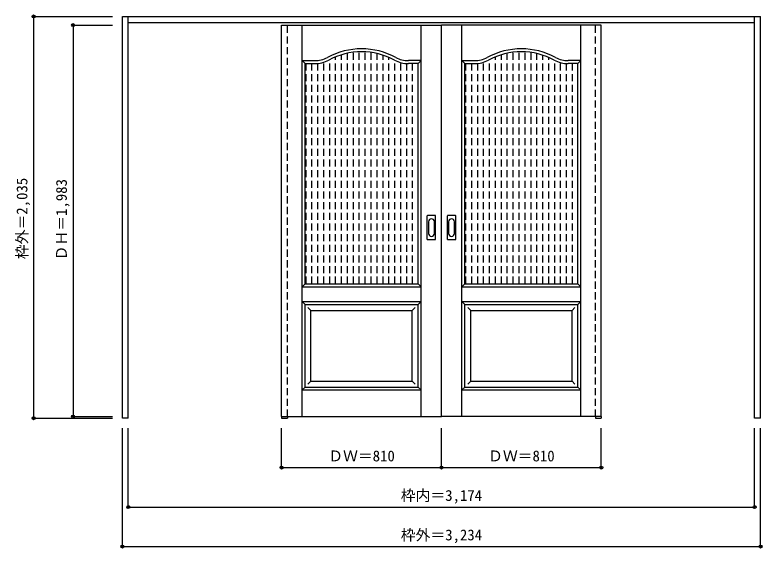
# Model space of a CAD drawing. Units: millimetres, scale not verified. Extents: x -2043 to 1743, y -1503 to 1197.
import ezdxf
from ezdxf.enums import TextEntityAlignment as Align

# ---------------------------------------------------------------- set-up
doc = ezdxf.new("R2010")
doc.units = ezdxf.units.MM
doc.header["$LTSCALE"] = 30
doc.header["$PDMODE"] = 32
doc.header["$PDSIZE"] = 15
doc.linetypes.add('DASHED1', pattern=[1.8, 1.2, -0.6])
doc.layers.add('0-0', color=7, linetype='Continuous')
doc.layers.add('0-1_寸法', color=7, linetype='Continuous')
doc.styles.add('ＭＳ ゴシック', font='')
doc.styles.get('ＭＳ ゴシック').set_extended_font_data('MS Gothic')

msp = doc.modelspace()

# ---------------------------------------------------------------- linework, layer by layer
at = {"layer": '0-0', "color": 3}
for p, q in [((-1498.48, -845.06), (-1498.48, 1189.94)), ((-1498.48, 1189.94), (1735.52, 1189.94)), ((-1468.48, -845.06), (-1468.48, 1189.94)), ((1705.52, -845.06), (1705.52, 1189.94)), ((1735.52, -845.06), (1735.52, 1189.94)), ((-1468.48, 1159.94), (1705.52, 1159.94)), ((-691.48, 1145.94), (118.52, 1145.94)), ((-691.48, -837.06), (-691.48, 1145.94)), ((928.52, 1145.94), (118.52, 1145.94)), ((118.52, -837.06), (118.52, 1145.94)), ((928.52, -837.06), (928.52, 1145.94)), ((0.02, 950.94), (-48.99, 950.94)), ((0.02, -164.06), (0.02, 950.94)), ((810.02, 950.94), (761.01, 950.94)), ((810.02, -164.06), (810.02, 950.94)), ((46.52, 60.94), (46.52, 179.94)), ((87.02, 181.44), (48.02, 181.44)), ((88.52, 60.94), (88.52, 179.94)), ((148.52, 60.94), (148.52, 179.94)), ((189.02, 181.44), (150.02, 181.44)), ((190.52, 60.94), (190.52, 179.94)), ((48.02, 59.44), (87.02, 59.44)), ((150.02, 59.44), (189.02, 59.44)), ((-572.98, -164.06), (0.02, -164.06)), ((237.02, -164.06), (810.02, -164.06)), ((0.02, -687.06), (0.02, -269.06)), ((810.02, -687.06), (810.02, -269.06)), ((-572.98, -687.06), (0.02, -687.06)), ((237.02, -687.06), (810.02, -687.06)), ((-1468.48, -845.06), (-1498.48, -845.06)), ((-691.48, -837.06), (118.52, -837.06)), ((-691.48, -837.06), (-691.48, -845.06)), ((-691.48, -845.06), (-661.48, -845.06)), ((-661.48, -837.06), (-661.48, -845.06)), ((928.52, -837.06), (118.52, -837.06)), ((898.52, -837.06), (898.52, -845.06)), ((898.52, -845.06), (928.52, -845.06)), ((928.52, -837.06), (928.52, -845.06)), ((1735.52, -845.06), (1705.52, -845.06))]:
    msp.add_line(p, q, dxfattribs=at)
at = {"layer": '0-0', "color": 4, "linetype": 'DASHED1'}
for p, q in [((-691.48, -837.06), (-691.48, 1159.94)), ((-661.48, -837.06), (-661.48, 1159.94)), ((-661.48, -837.06), (-661.48, 1145.94)), ((898.52, -837.06), (898.52, 1159.94)), ((898.52, -837.06), (898.52, 1145.94)), ((928.52, -837.06), (928.52, 1159.94)), ((-417.87, -164.06), (-417.87, 985.34)), ((-387.87, -164.06), (-387.87, 995.93)), ((-357.87, -164.06), (-357.87, 1003.58)), ((-327.87, -164.06), (-327.87, 1008.48)), ((-297.87, -164.06), (-297.87, 1010.75)), ((-267.87, -164.06), (-267.87, 1010.44)), ((-237.87, -164.06), (-237.87, 1007.54)), ((-207.87, -164.06), (-207.87, 1001.99)), ((-177.87, -164.06), (-177.87, 993.66)), ((392.13, -164.06), (392.13, 985.34)), ((422.13, -164.06), (422.13, 995.93)), ((452.13, -164.06), (452.13, 1003.58)), ((482.13, -164.06), (482.13, 1008.48)), ((512.13, -164.06), (512.13, 1010.75)), ((542.13, -164.06), (542.13, 1010.44)), ((572.13, -164.06), (572.13, 1007.54)), ((602.13, -164.06), (602.13, 1001.99)), ((632.13, -164.06), (632.13, 993.66)), ((-567.87, -164.06), (-567.87, 950.94)), ((-537.87, -164.06), (-537.87, 950.94)), ((-507.87, -164.06), (-507.87, 951.8)), ((-477.87, -164.06), (-477.87, 958.2)), ((-447.87, -164.06), (-447.87, 971.51)), ((-147.87, -164.06), (-147.87, 982.32)), ((-117.87, -164.06), (-117.87, 967.68)), ((-87.87, -164.06), (-87.87, 956.06)), ((-57.87, -164.06), (-57.87, 951.2)), ((-27.87, -164.06), (-27.87, 950.94)), ((242.13, -164.06), (242.13, 950.94)), ((272.13, -164.06), (272.13, 950.94)), ((302.13, -164.06), (302.13, 951.8)), ((332.13, -164.06), (332.13, 958.2)), ((362.13, -164.06), (362.13, 971.51)), ((662.13, -164.06), (662.13, 982.32)), ((692.13, -164.06), (692.13, 967.68)), ((722.13, -164.06), (722.13, 956.06)), ((752.13, -164.06), (752.13, 951.2)), ((782.13, -164.06), (782.13, 950.94))]:
    msp.add_line(p, q, dxfattribs=at)
at = {"layer": '0-0'}
for p, q in [((-587.98, -837.06), (-587.98, 1145.94)), ((15.02, -837.06), (15.02, 1145.94)), ((222.02, -837.06), (222.02, 1145.94)), ((825.02, -837.06), (825.02, 1145.94)), ((-587.98, 965.94), (-523.97, 965.94)), ((-572.98, 950.94), (-587.98, 965.94)), ((15.02, 965.94), (-48.99, 965.94)), ((0.02, 950.94), (15.02, 965.94)), ((222.02, 965.94), (286.03, 965.94)), ((237.02, 950.94), (222.02, 965.94)), ((825.02, 965.94), (761.01, 965.94)), ((810.02, 950.94), (825.02, 965.94)), ((52.52, 150.04), (52.52, 90.84)), ((82.52, 90.84), (82.52, 150.04)), ((154.52, 150.04), (154.52, 90.84)), ((184.52, 90.84), (184.52, 150.04)), ((-572.98, -164.06), (-587.98, -179.06)), ((-587.98, -179.06), (15.02, -179.06)), ((0.02, -164.06), (15.02, -179.06)), ((237.02, -164.06), (222.02, -179.06)), ((222.02, -179.06), (825.02, -179.06)), ((810.02, -164.06), (825.02, -179.06)), ((-587.98, -254.06), (15.02, -254.06)), ((-587.98, -254.06), (-572.98, -269.06)), ((15.02, -254.06), (0.02, -269.06)), ((222.02, -254.06), (825.02, -254.06)), ((222.02, -254.06), (237.02, -269.06)), ((825.02, -254.06), (810.02, -269.06)), ((-557.98, -284.06), (-542.98, -299.06)), ((-542.98, -299.06), (-29.98, -299.06)), ((-542.98, -657.06), (-542.98, -299.06)), ((-14.98, -284.06), (-29.98, -299.06)), ((252.02, -284.06), (267.02, -299.06)), ((267.02, -299.06), (780.02, -299.06)), ((267.02, -657.06), (267.02, -299.06)), ((795.02, -284.06), (780.02, -299.06)), ((-542.98, -657.06), (-557.98, -672.06)), ((-29.98, -657.06), (-14.98, -672.06)), ((267.02, -657.06), (252.02, -672.06)), ((780.02, -657.06), (795.02, -672.06)), ((-572.98, -687.06), (-587.98, -702.06)), ((-587.98, -702.06), (15.02, -702.06)), ((0.02, -687.06), (15.02, -702.06)), ((237.02, -687.06), (222.02, -702.06)), ((222.02, -702.06), (825.02, -702.06)), ((810.02, -687.06), (825.02, -702.06))]:
    msp.add_line(p, q, dxfattribs=at)
at = {"layer": '0-0', "color": 3}
for points in [[(-572.98, -164.06), (-572.98, 950.94), (-523.97, 950.94)], [(237.02, -164.06), (237.02, 950.94), (286.03, 950.94)], [(-572.98, -687.06), (-572.98, -269.06), (0.02, -269.06)], [(237.02, -687.06), (237.02, -269.06), (810.02, -269.06)]]:
    msp.add_lwpolyline(points, dxfattribs=at)
at = {"layer": '0-0'}
for points in [[(-542.98, -657.06), (-29.98, -657.06), (-29.98, -299.06)], [(267.02, -657.06), (780.02, -657.06), (780.02, -299.06)]]:
    msp.add_lwpolyline(points, dxfattribs=at)
for centre, radius, start, end in [((-286.48, 660.94), 365, 61.6423, 118.3577), ((523.52, 660.94), 365, 61.6423, 118.3577), ((-523.97, 1100.94), 135, 270, 298.3577), ((-48.99, 1100.94), 135, 241.6423, 270), ((286.03, 1100.94), 135, 270, 298.3577), ((761.01, 1100.94), 135, 241.6423, 270), ((67.52, 150.04), 15, 0, 180), ((169.52, 150.04), 15, 0, 180), ((67.52, 90.84), 15, 180, 0), ((169.52, 90.84), 15, 180, 0)]:
    msp.add_arc(centre, radius, start, end, dxfattribs=at)
at = {"layer": '0-0', "color": 3}
for centre, radius, start, end in [((-286.48, 660.94), 350, 61.6423, 118.3577), ((523.52, 660.94), 350, 61.6423, 118.3577), ((-523.97, 1100.94), 150, 270, 298.3577), ((-48.99, 1100.94), 150, 241.6423, 270), ((286.03, 1100.94), 150, 270, 298.3577), ((761.01, 1100.94), 150, 241.6423, 270), ((48.02, 179.94), 1.5, 90, 180), ((87.02, 179.94), 1.5, 0, 90), ((150.02, 179.94), 1.5, 90, 180), ((189.02, 179.94), 1.5, 0, 90), ((48.02, 60.94), 1.5, 180, 270), ((87.02, 60.94), 1.5, 270, 0), ((150.02, 60.94), 1.5, 180, 270), ((189.02, 60.94), 1.5, 270, 0)]:
    msp.add_arc(centre, radius, start, end, dxfattribs=at)
at = {"layer": '0-1_寸法', "color": 4}
for p, q in [((-1948.48, 1189.94), (-1948.48, -845.06)), ((-1948.48, 1189.94), (-1548.48, 1189.94)), ((-1748.48, 1145.94), (-1548.48, 1145.94)), ((-1748.48, 1145.94), (-1748.48, -837.06)), ((-1948.48, -845.06), (-1548.48, -845.06)), ((-1748.48, -837.06), (-1548.48, -837.06)), ((-1498.48, -1495.06), (-1498.48, -895.06)), ((-1468.48, -1295.06), (-1468.48, -895.06)), ((-691.48, -1095.06), (-691.48, -895.06)), ((118.52, -1095.06), (118.52, -895.06)), ((928.52, -1095.06), (928.52, -895.06)), ((1705.52, -1295.06), (1705.52, -895.06)), ((1735.52, -1495.06), (1735.52, -895.06)), ((-691.48, -1095.06), (928.52, -1095.06)), ((-1468.48, -1295.06), (1705.52, -1295.06)), ((-1498.48, -1495.06), (1735.52, -1495.06))]:
    msp.add_line(p, q, dxfattribs=at)
at = {"layer": '0-1_寸法'}
for p in [(-1948.48, 1189.94), (-1748.48, 1145.94), (-1748.48, -837.06), (-1948.48, -845.06), (-691.48, -1095.06), (118.52, -1095.06), (928.52, -1095.06), (-1468.48, -1295.06), (1705.52, -1295.06), (-1498.48, -1495.06), (1735.52, -1495.06)]:
    msp.add_point(p, dxfattribs=at)

# ---------------------------------------------------------------- texts
at = {"layer": '0-1_寸法', "style": 'ＭＳ ゴシック'}
for s, p in [('枠外＝2,035', (-1963.48, -39.31)), ('ＤＨ＝1,983', (-1763.48, -45.81))]:
    msp.add_text(s, height=54.99, rotation=90, dxfattribs=at).set_placement(p, align=Align.BOTTOM_LEFT)
for s, p in [('ＤＷ＝810', (-455.23, -1080.06)), ('ＤＷ＝810', (354.77, -1080.06)), ('枠内＝3,174', (-87.73, -1280.06)), ('枠外＝3,234', (-87.73, -1480.06))]:
    msp.add_text(s, height=54.99, dxfattribs=at).set_placement(p, align=Align.BOTTOM_LEFT)

doc.saveas('drawing.dxf')
